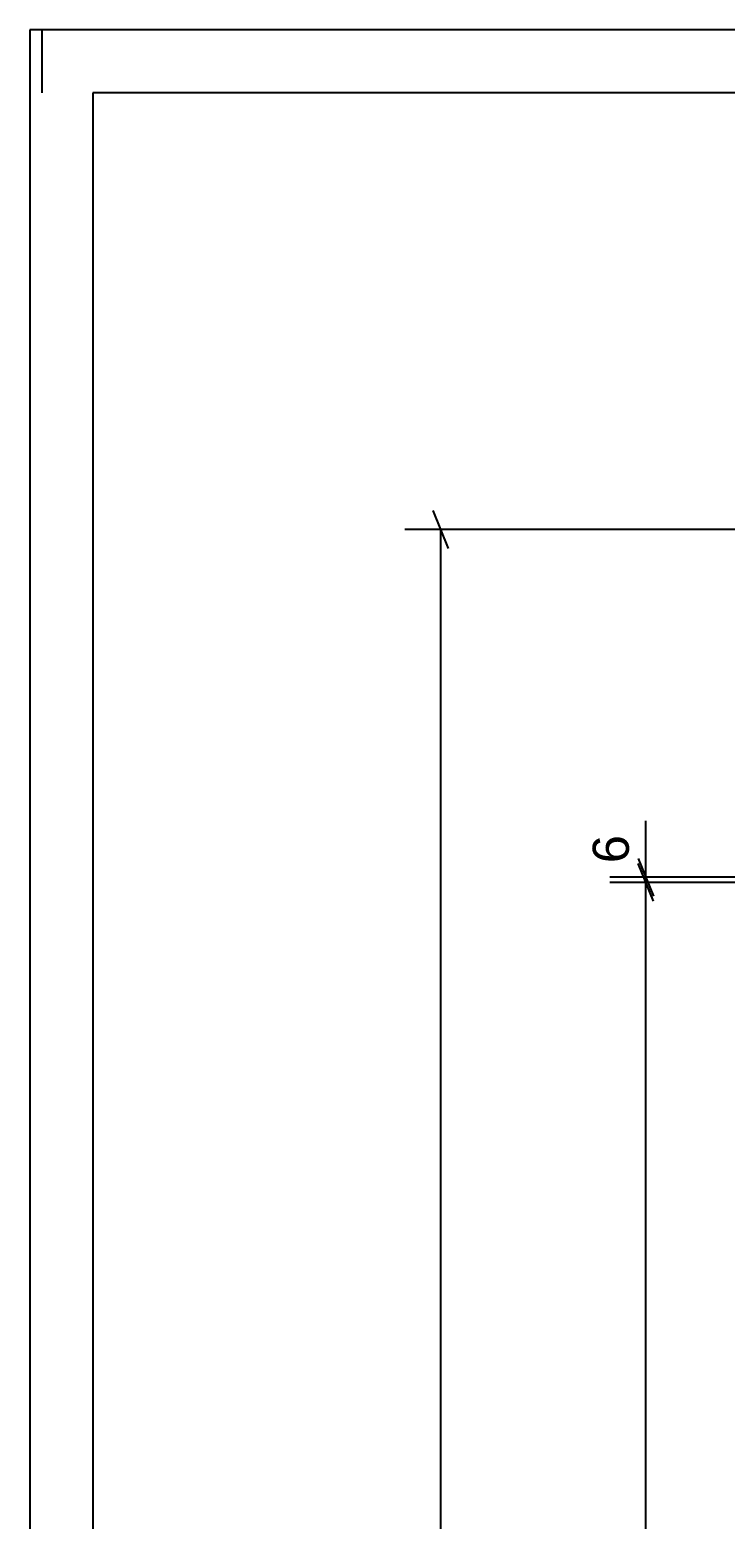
# Model space of a CAD drawing. Header units: millimetres. Extents: x -135 to 706, y -238 to 356.
# Drawn here: x -134.7 to -79.5, y 237.5 to 355.6 of the extents above; entities that cross this region are included whole.
import ezdxf

# ---------------------------------------------------------------- set-up
doc = ezdxf.new("R2010")
doc.units = ezdxf.units.MM
doc.styles.add('Arial', font='ARIAL.TTF', dxfattribs={"height": 0.2})

# ---------------------------------------------------------------- blocks, each defined once
blk = doc.blocks.new('Unknown-284933639-1134')
at = {"color": 5, "linetype": 'Continuous'}
for p, q in [((706.34, 355.61), (-134.66, 355.61)), ((-134.66, 355.61), (-134.66, -238.39)), ((-133.66, 350.61), (-133.66, 355.61)), ((701.34, 350.61), (-129.66, 350.61)), ((-129.66, 350.61), (-129.66, -233.39))]:
    blk.add_line(p, q, dxfattribs=at)
blk = doc.blocks.new('StraightDimension-284933639-12199 - 1225')
at = {"color": 7, "linetype": 'Continuous'}
for p, q in [((-85.77, 288.39), (-85.77, 292.86)), ((-85.77, 288.39), (-85.77, 292.86)), ((-86.37, 289.89), (-85.17, 286.89)), ((-85.17, 286.49), (-86.37, 289.49)), ((-17.33, 288.39), (-88.62, 288.39)), ((-85.77, 287.99), (-85.77, 288.39)), ((-17.67, 287.99), (-88.62, 287.99))]:
    blk.add_line(p, q, dxfattribs=at)
at = {"color": 0}
blk.add_wipeout([(-86.52, 292.33), (-90.72, 292.33), (-90.72, 288.91), (-86.52, 288.91)], dxfattribs=at)
at = {"color": 3, "style": 'Arial'}
blk.add_text('6', height=2.87, rotation=90.0002, dxfattribs=at).set_placement((-87.12, 289.51))
blk = doc.blocks.new('StraightDimension-284933639-12200 - 1225')
at = {"color": 7, "linetype": 'Continuous'}
for p, q in [((-85.17, 286.49), (-86.37, 289.49)), ((-17.67, 287.99), (-88.62, 287.99)), ((-85.77, 0), (-85.77, 287.99))]:
    blk.add_line(p, q, dxfattribs=at)
blk = doc.blocks.new('StraightDimension-284933639-19487 - 1225')
at = {"color": 7, "linetype": 'Continuous'}
for p, q in [((-101.44, 314.48), (-102.64, 317.48)), ((-3.05, 315.98), (-104.89, 315.98)), ((-102.04, -1.67), (-102.04, 315.98))]:
    blk.add_line(p, q, dxfattribs=at)

msp = doc.modelspace()

# ---------------------------------------------------------------- block references
msp.add_blockref('Unknown-284933639-1134', (0, 0))

# ---------------------------------------------------------------- next in the draw order: block references
msp.add_blockref('StraightDimension-284933639-12199 - 1225', (0, 0))

# ---------------------------------------------------------------- next in the draw order: block references
msp.add_blockref('StraightDimension-284933639-12200 - 1225', (0, 0))

# ---------------------------------------------------------------- next in the draw order: block references
msp.add_blockref('StraightDimension-284933639-19487 - 1225', (0, 0))

doc.saveas('drawing.dxf')
